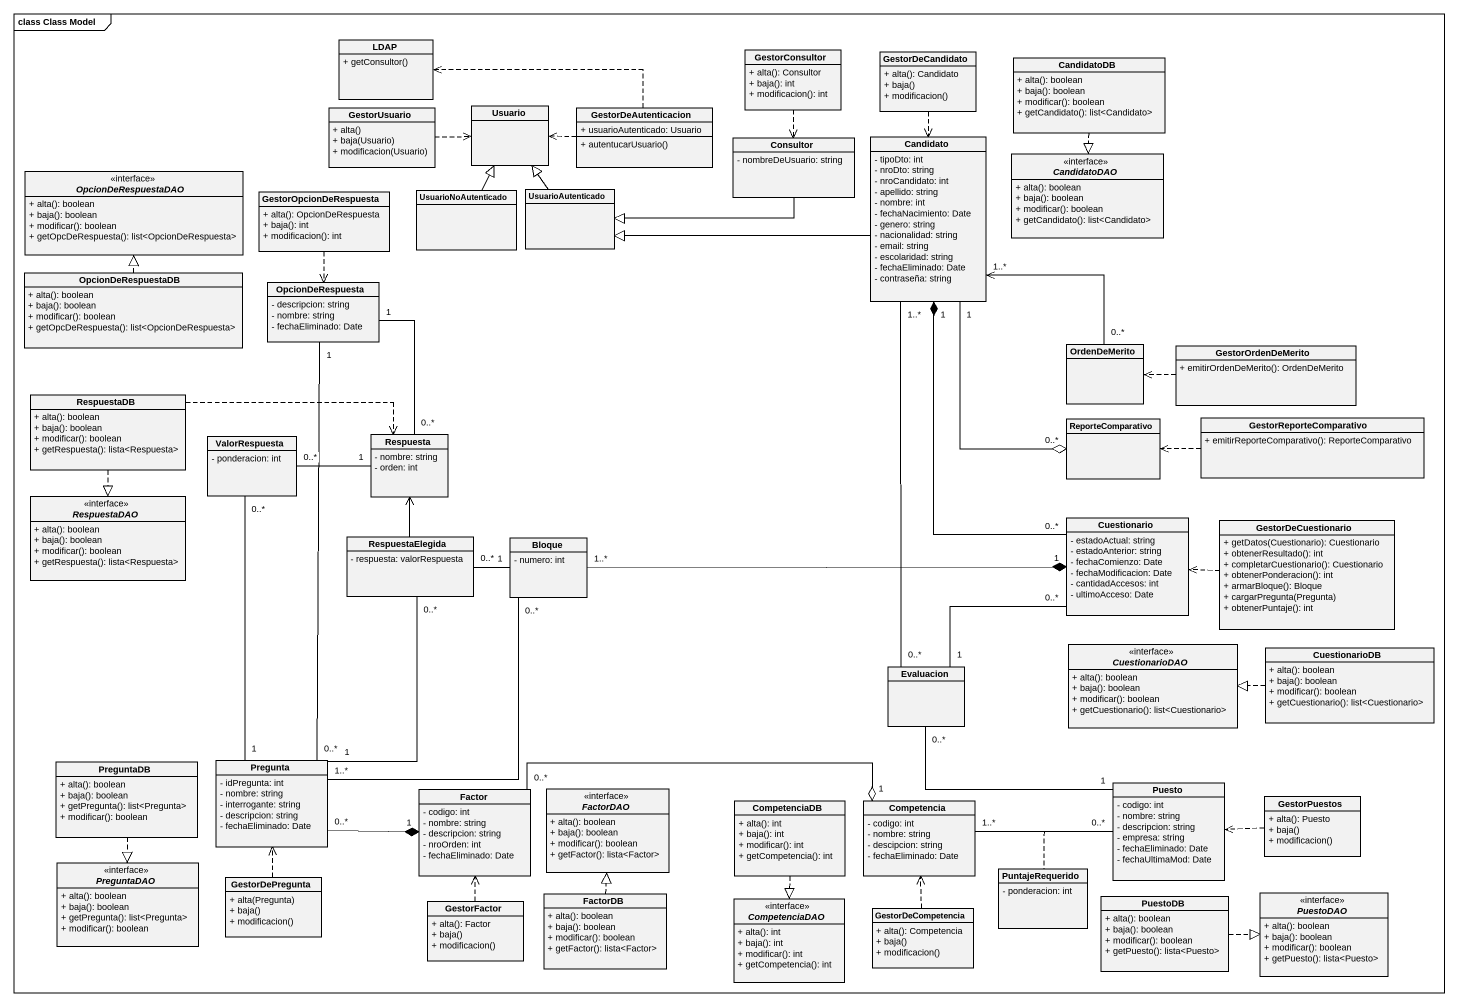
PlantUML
@startuml
mainframe class Class Model
hide circle
hide empty members
skinparam classAttributeIconSize 0
class LDAP {
  + getConsultor()
}
class GestorConsultor {
  + alta(): Consultor
  + baja(): int
  + modificacion(): int
}
class GestorDeCandidato {
  + alta(): Candidato
  + baja()
  + modificacion()
}
class CandidatoDB {
  + alta(): boolean
  + baja(): boolean
  + modificar(): boolean
  + getCandidato(): list<Candidato>
}
class GestorUsuario {
  + alta()
  + baja(Usuario)
  + modificacion(Usuario)
}
class Usuario
class GestorDeAutenticacion {
  + usuarioAutenticado: Usuario
  + autentucarUsuario()
}
interface OpcionDeRespuestaDAO {
  + alta(): boolean
  + baja(): boolean
  + modificar(): boolean
  + getOpcDeRespuesta(): list<OpcionDeRespuesta>
}
class Consultor {
  - nombreDeUsuario: string
}
class Candidato {
  - tipoDto: int
  - nroDto: string
  - nroCandidato: int
  - apellido: string
  - nombre: int
  - fechaNacimiento: Date
  - genero: string
  - nacionalidad: string
  - email: string
  - escolaridad: string
  - fechaEliminado: Date
  - contraseña: string
}
interface CandidatoDAO {
  + alta(): boolean
  + baja(): boolean
  + modificar(): boolean
  + getCandidato(): list<Candidato>
}
class GestorOpcionDeRespuesta {
  + alta(): OpcionDeRespuesta
  + baja(): int
  + modificacion(): int
}
class UsuarioNoAutenticado
class UsuarioAutenticado
class OpcionDeRespuestaDB {
  + alta(): boolean
  + baja(): boolean
  + modificar(): boolean
  + getOpcDeRespuesta(): list<OpcionDeRespuesta>
}
class OpcionDeRespuesta {
  - descripcion: string
  - nombre: string
  - fechaEliminado: Date
}
class OrdenDeMerito
class GestorOrdenDeMerito {
  + emitirOrdenDeMerito(): OrdenDeMerito
}
class RespuestaDB {
  + alta(): boolean
  + baja(): boolean
  + modificar(): boolean
  + getRespuesta(): lista<Respuesta>
}
class ValorRespuesta {
  - ponderacion: int
}
class Respuesta {
  - nombre: string
  - orden: int
}
class ReporteComparativo
class GestorReporteComparativo {
  + emitirReporteComparativo(): ReporteComparativo
}
interface RespuestaDAO {
  + alta(): boolean
  + baja(): boolean
  + modificar(): boolean
  + getRespuesta(): lista<Respuesta>
}
class Cuestionario {
  - estadoActual: string
  - estadoAnterior: string
  - fechaComienzo: Date
  - fechaModificacion: Date
  - cantidadAccesos: int
  - ultimoAcceso: Date
}
class GestorDeCuestionario {
  + getDatos(Cuestionario): Cuestionario
  + obtenerResultado(): int
  + completarCuestionario(): Cuestionario
  + obtenerPonderacion(): int
  + armarBloque(): Bloque
  + cargarPregunta(Pregunta)
  + obtenerPuntaje(): int
}
class RespuestaElegida {
  - respuesta: valorRespuesta
}
class Bloque {
  - numero: int
}
class Evaluacion
interface CuestionarioDAO {
  + alta(): boolean
  + baja(): boolean
  + modificar(): boolean
  + getCuestionario(): list<Cuestionario>
}
class CuestionarioDB {
  + alta(): boolean
  + baja(): boolean
  + modificar(): boolean
  + getCuestionario(): list<Cuestionario>
}
class PreguntaDB {
  + alta(): boolean
  + baja(): boolean
  + getPregunta(): list<Pregunta>
  + modificar(): boolean
}
class Pregunta {
  - idPregunta: int
  - nombre: string
  - interrogante: string
  - descripcion: string
  - fechaEliminado: Date
}
class Factor {
  - codigo: int
  - nombre: string
  - descripcion: string
  - nroOrden: int
  - fechaEliminado: Date
}
interface FactorDAO {
  + alta(): boolean
  + baja(): boolean
  + modificar(): boolean
  + getFactor(): lista<Factor>
}
class Puesto {
  - codigo: int
  - nombre: string
  - descripcion: string
  - empresa: string
  - fechaEliminado: Date
  - fechaUltimaMod: Date
}
class CompetenciaDB {
  + alta(): int
  + baja(): int
  + modificar(): int
  + getCompetencia(): int
}
class Competencia {
  - codigo: int
  - nombre: string
  - descipcion: string
  - fechaEliminado: Date
}
class GestorPuestos {
  + alta(): Puesto
  + baja()
  + modificacion()
}
interface PreguntaDAO {
  + alta(): boolean
  + baja(): boolean
  + getPregunta(): list<Pregunta>
  + modificar(): boolean
}
class PuntajeRequerido {
  - ponderacion: int
}
class GestorDePregunta {
  + alta(Pregunta)
  + baja()
  + modificacion()
}
class GestorFactor {
  + alta(): Factor
  + baja()
  + modificacion()
}
class FactorDB {
  + alta(): boolean
  + baja(): boolean
  + modificar(): boolean
  + getFactor(): lista<Factor>
}
interface CompetenciaDAO {
  + alta(): int
  + baja(): int
  + modificar(): int
  + getCompetencia(): int
}
class GestorDeCompetencia {
  + alta(): Competencia
  + baja()
  + modificacion()
}
class PuestoDB {
  + alta(): boolean
  + baja(): boolean
  + modificar(): boolean
  + getPuesto(): lista<Puesto>
}
interface PuestoDAO {
  + alta(): boolean
  + baja(): boolean
  + modificar(): boolean
  + getPuesto(): lista<Puesto>
}
GestorConsultor ..> Consultor
GestorDeCandidato ..> Candidato
CandidatoDB ..|> CandidatoDAO
GestorUsuario .right.> Usuario
GestorDeAutenticacion .left.> LDAP
GestorDeAutenticacion .left.> Usuario
Consultor -left-|> UsuarioAutenticado
Candidato -left-|> UsuarioAutenticado
Candidato "1" --o "0..*" ReporteComparativo
GestorOpcionDeRespuesta ..> OpcionDeRespuesta
UsuarioNoAutenticado -up-|> Usuario
UsuarioAutenticado -up-|> Usuario
OpcionDeRespuestaDB .up.|> OpcionDeRespuestaDAO
OrdenDeMerito "0..*" -up-> "1..*" Candidato
GestorOrdenDeMerito .left.> OrdenDeMerito
RespuestaDB .right.> Respuesta
RespuestaDB ..|> RespuestaDAO
ValorRespuesta "0..*" -right- "1" Respuesta
Respuesta "0..*" -up- "1" OpcionDeRespuesta
GestorReporteComparativo .left.> ReporteComparativo
Cuestionario "0..*" -up-* "1" Candidato
GestorDeCuestionario .left.> Cuestionario
RespuestaElegida -up-> Respuesta
RespuestaElegida "0..*" -right- "1" Bloque
Bloque "1..*" -right-* "1" Cuestionario
Evaluacion "0..*" -up- "1..*" Candidato
Evaluacion "1" -up- "0..*" Cuestionario
Evaluacion "0..*" -right- "1" Puesto
CuestionarioDB .left.|> CuestionarioDAO
PreguntaDB ..|> PreguntaDAO
Pregunta "0..*" -up- "1" OpcionDeRespuesta
Pregunta "1" -up- "0..*" ValorRespuesta
Pregunta "1" -up- "0..*" RespuestaElegida
Pregunta "1..*" -up- "0..*" Bloque
Pregunta "0..*" -right-* "1" Factor
Factor "0..*" -right-o "1" Competencia
Puesto "0..*" -left- "1..*" Competencia
(Puesto, Competencia) .. PuntajeRequerido
CompetenciaDB ..|> CompetenciaDAO
GestorPuestos .left.> Puesto
GestorDePregunta .up.> Pregunta
GestorFactor .up.> Factor
FactorDB .up.|> FactorDAO
GestorDeCompetencia .up.> Competencia
PuestoDB .right.|> PuestoDAO
@enduml
